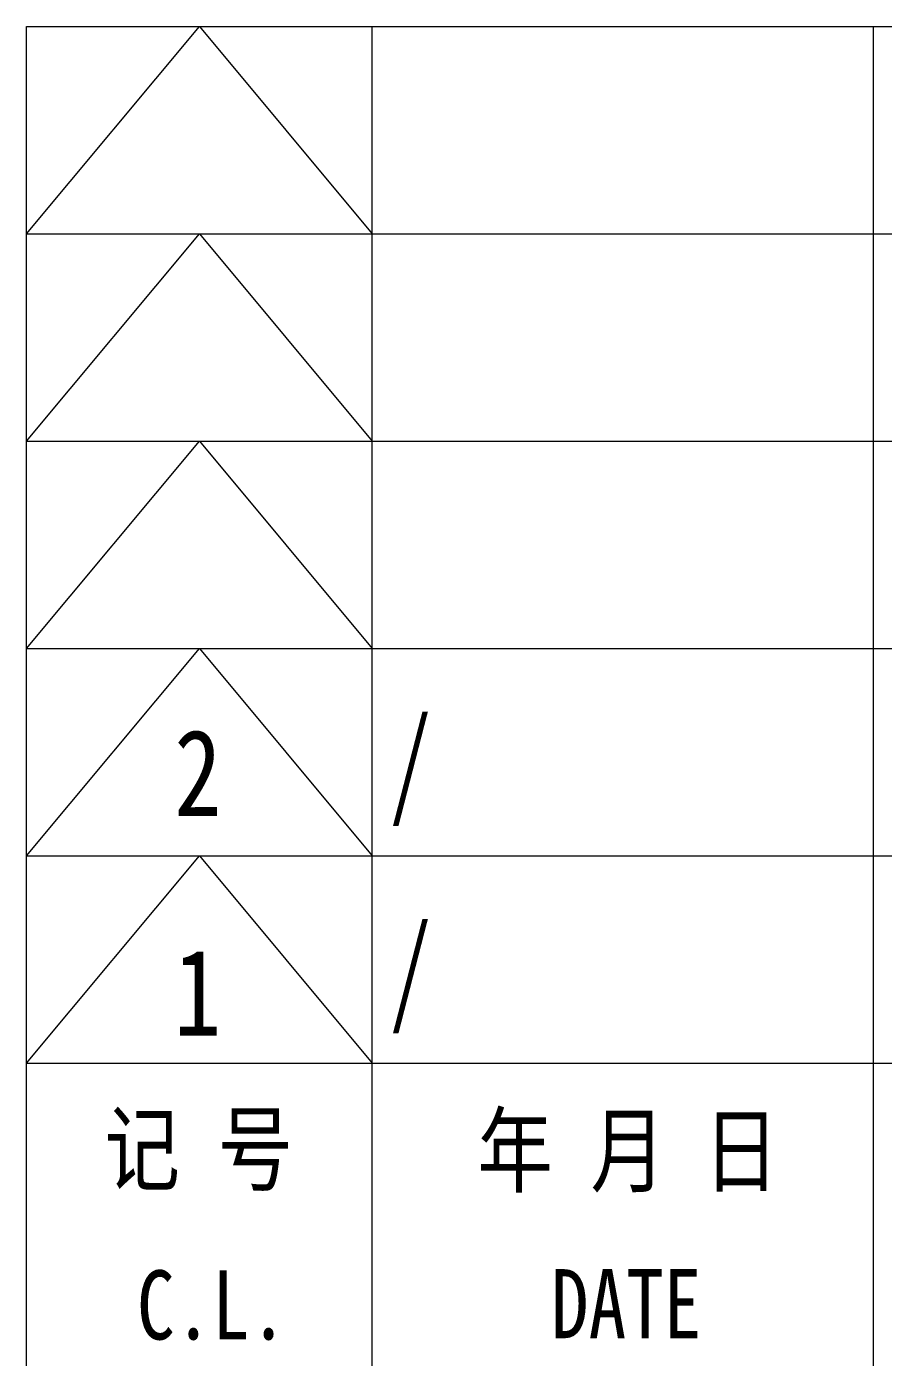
# Model space of a CAD drawing. Header units: millimetres. Extents: x 1333 to 190452, y -42879 to -5704.
# Drawn here: x 185564.64 to 185589.44, y -17702.36 to -17663.85 of the extents above; entities that cross this region are included whole.
import ezdxf
from ezdxf.enums import TextEntityAlignment as Align

# ---------------------------------------------------------------- set-up
doc = ezdxf.new("R2010")
doc.units = ezdxf.units.MM
doc.header["$LTSCALE"] = 0.5
doc.layers.add('图\\M+19E79\\M+195B6\\M+18E9A', color=7, linetype='Continuous')
doc.layers.add('图框', color=7, linetype='Continuous', lineweight=18)
doc.styles.add('国标', font='simfang.ttf', dxfattribs={"width": 0.8})

# ---------------------------------------------------------------- blocks, each defined once
blk = doc.blocks.new('GZDEH零件A3图框V01版')
at = {"layer": '图框', "linetype": 'Continuous'}
for p, q in [((3157.49, -1749.461), (3272.49, -1749.461)), ((3157.49, -1832.961), (3157.49, -1749.461))]:
    blk.add_line(p, q, dxfattribs=at)
at = {"layer": '图框', "color": 9}
for p, q in [((3157.49, -1755.461), (3162.49, -1749.461)), ((3162.49, -1749.461), (3167.49, -1755.461)), ((3167.49, -1788.461), (3167.49, -1749.461)), ((3157.49, -1755.461), (3272.49, -1755.461)), ((3157.49, -1761.461), (3162.49, -1755.461)), ((3162.49, -1755.461), (3167.49, -1761.461)), ((3157.49, -1761.461), (3272.49, -1761.461)), ((3157.49, -1767.461), (3162.49, -1761.461)), ((3162.49, -1761.461), (3167.49, -1767.461)), ((3157.49, -1767.461), (3272.49, -1767.461)), ((3157.49, -1773.461), (3162.49, -1767.461)), ((3162.49, -1767.461), (3167.49, -1773.461)), ((3157.49, -1773.461), (3272.49, -1773.461)), ((3157.49, -1779.461), (3162.49, -1773.461)), ((3162.49, -1773.461), (3167.49, -1779.461)), ((3157.49, -1779.461), (3272.49, -1779.461))]:
    blk.add_line(p, q, dxfattribs=at)
at = {"layer": '图框', "color": 9, "linetype": 'Continuous'}
blk.add_line((3181.99, -1749.461), (3181.99, -1832.961), dxfattribs=at)
at = {"layer": '图框', "color": 9, "style": '国标', "width": 0.8}
for s, p in [('记 号', (3162.474, -1782.941)), ('年 月 日', (3174.902, -1782.985)), ('C.L.', (3162.86, -1787.454)), ('DATE', (3174.845, -1787.42))]:
    blk.add_text(s, height=2, dxfattribs=at).set_placement(p, align=Align.CENTER)
blk = doc.blocks.new('DEH A3')
at = {"layer": '图框'}
blk.add_blockref('GZDEH零件A3图框V01版', (-2857.49, 1846.461), dxfattribs=at)

msp = doc.modelspace()

# ---------------------------------------------------------------- block references
at = {"layer": '图框'}
msp.add_blockref('DEH A3', (185264.644, -17760.849), dxfattribs=at)

# ---------------------------------------------------------------- texts
at = {"layer": '图\\M+19E79\\M+195B6\\M+18E9A', "color": 3, "style": '国标'}
for s, width, p in [('/', 0.705904, (185575.154, -17686.376)), ('2', 0.8, (185568.921, -17686.692)), ('/', 0.705904, (185575.154, -17692.376)), ('1', 0.8, (185568.911, -17693.052))]:
    msp.add_text(s, height=2.5, dxfattribs=dict(at, width=width)).set_placement(p)

doc.saveas('drawing.dxf')
